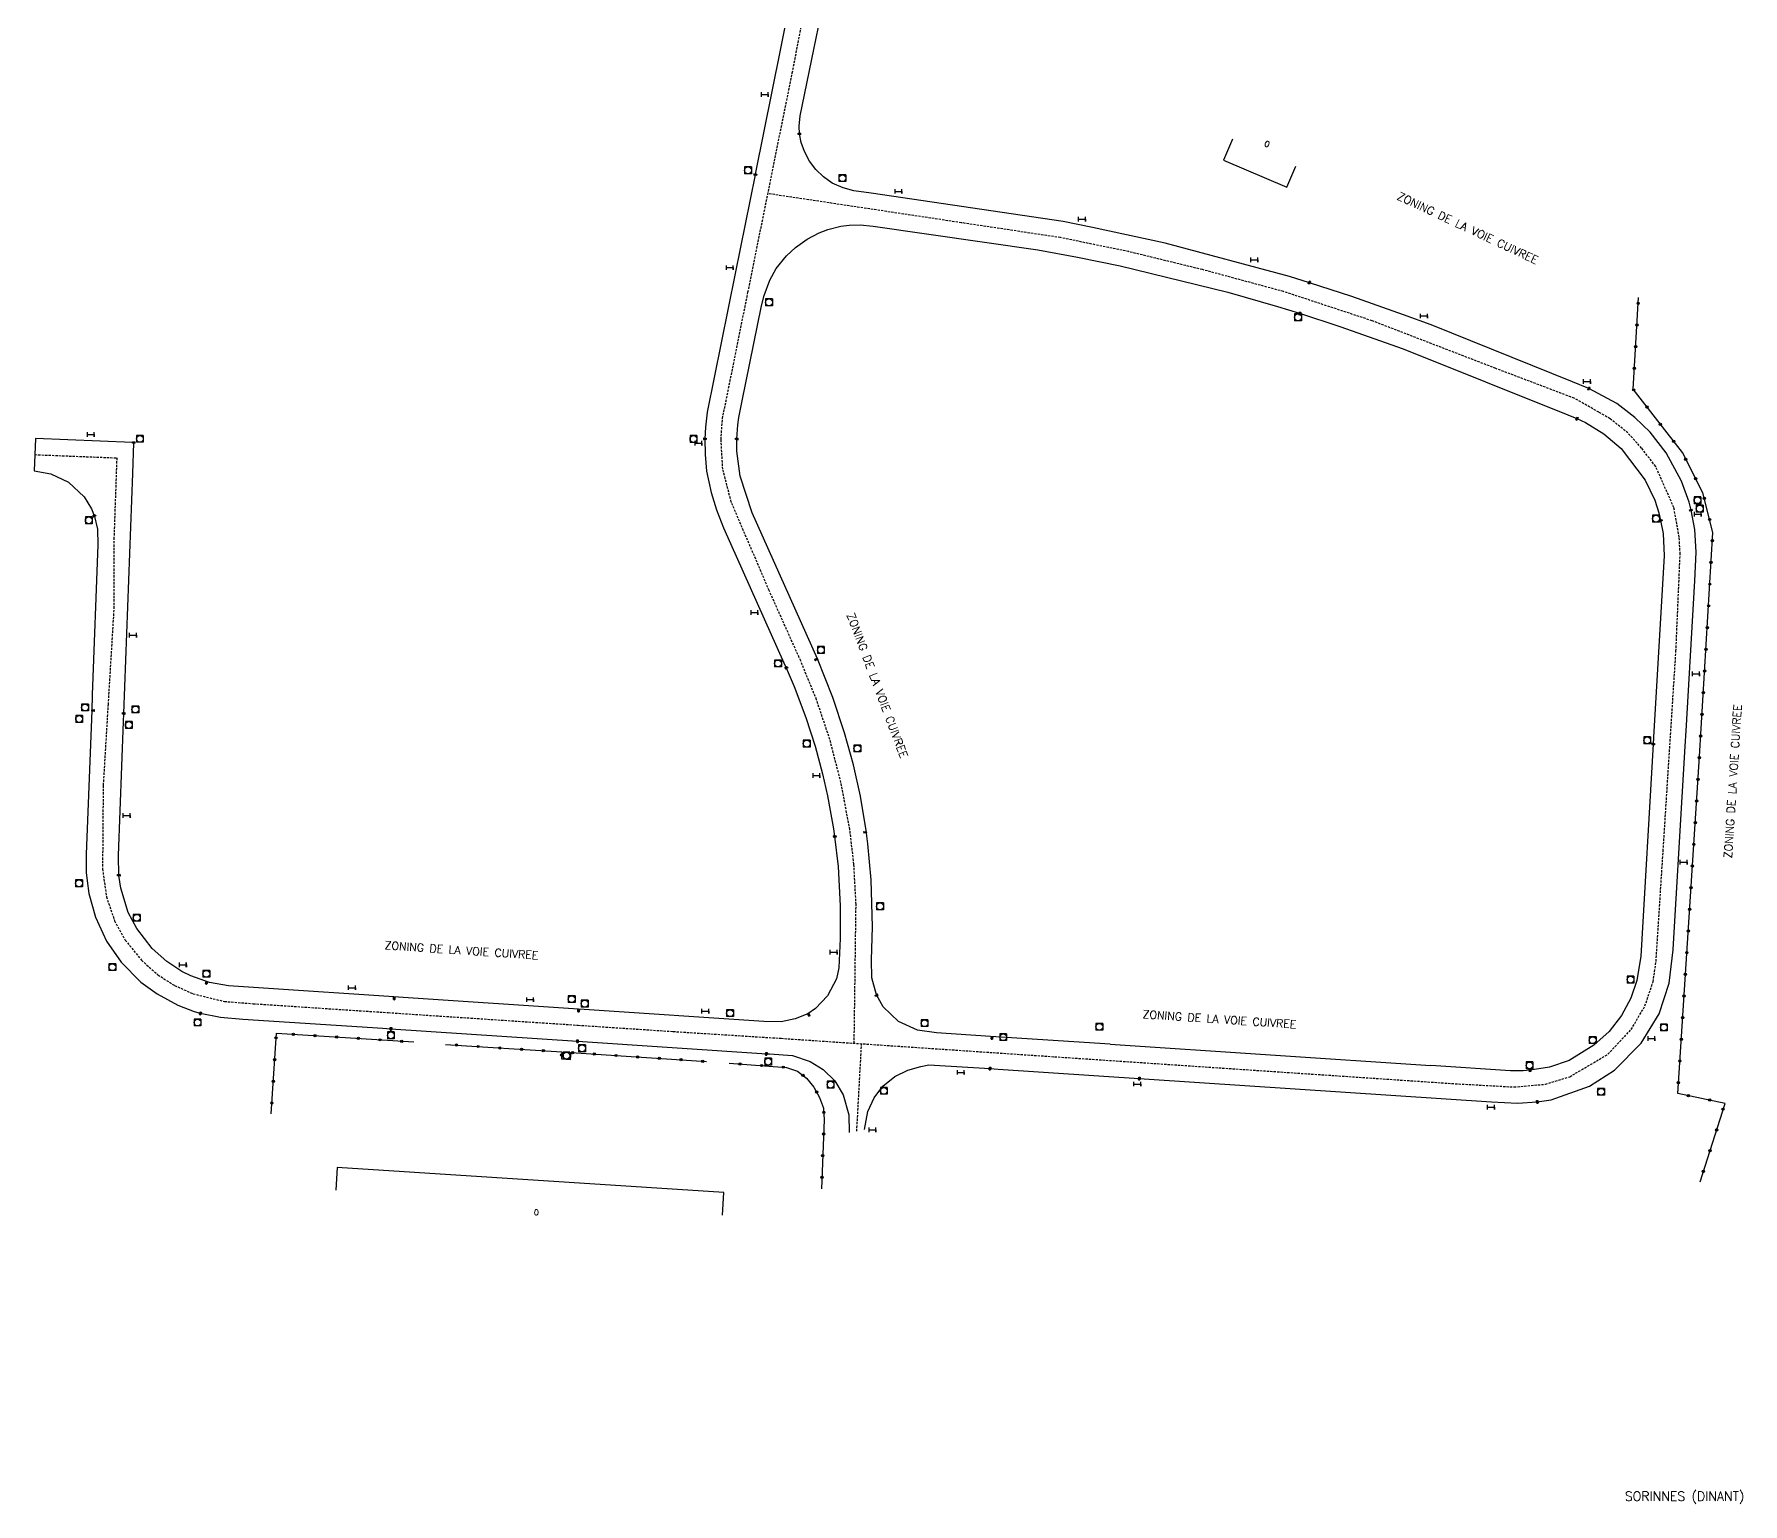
# Model space of a CAD drawing. Header units: millimetres. Extents: x 192397 to 193000, y 105263 to 105988.
# Drawn here: x 192608.6 to 192982.2, y 105263 to 105584.4 of the extents above; entities that cross this region are included whole.
import ezdxf
from ezdxf.enums import TextEntityAlignment as Align

# ---------------------------------------------------------------- set-up
doc = ezdxf.new("R2010")
doc.units = ezdxf.units.MM
doc.linetypes.add('DASHED', pattern=[0.75, 0.5, -0.25])
doc.layers.get('0').update_dxf_attribs({"linetype": 'CONTINUOUS'})
for name, color, linetype in [('W0001', 6, 'DASHED'), ('W0008', 7, 'CONTINUOUS'), ('W0100', 7, 'CONTINUOUS'), ('W0322', 7, 'CONTINUOUS'), ('W0400', 7, 'CONTINUOUS'), ('W0420', 7, 'CONTINUOUS'), ('W0980', 7, 'CONTINUOUS'), ('W0989', 7, 'CONTINUOUS'), ('W0991', 7, 'CONTINUOUS'), ('W1474', 7, 'CONTINUOUS')]:
    doc.layers.add(name, color=color, linetype=linetype)
doc.styles.get("Standard").update_dxf_attribs({"font": 'romans.shx', "width": 0.85})

# ---------------------------------------------------------------- blocks, each defined once
blk = doc.blocks.new('T400')
for p, q in [((-0.15, 0.3), (0.15, 0.3)), ((-0.15, -0.25), (-0.15, 0.3)), ((-0.15, 0.15), (0.15, 0.15)), ((-0.15, 0), (0.15, 0)), ((0.15, 0.3), (0.15, -0.25)), ((-0.15, -0.15), (0.15, -0.15)), ((-0.15, -0.25), (-0.15, -0.3)), ((-0.15, -0.3), (0.15, -0.3)), ((0.15, -0.3), (0.15, -0.25))]:
    blk.add_line(p, q)
blk = doc.blocks.new('t322o')
at = {"color": 0, "linetype": 'Continuous'}
for radius in [0.25, 0.15]:
    blk.add_circle((0, 0), radius, dxfattribs=at)
blk = doc.blocks.new('T1474')
at = {"color": 0, "linetype": 'Continuous', "flags": 128}
for points in [[(-0.75, -0.5), (-0.75, 0.5)], [(-0.75, 0), (0.75, 0)], [(0.75, 0), (0.75, -0.5), (0.75, 0.5)]]:
    blk.add_lwpolyline(points, dxfattribs=at)
blk = doc.blocks.new('T420')
for p, q in [((0.75, 0.75), (-0.75, 0.75)), ((-0.75, 0.75), (-0.75, -0.75)), ((0.75, 0.75), (0.75, -0.75)), ((0.75, -0.75), (-0.75, -0.75))]:
    blk.add_line(p, q)
blk.add_ellipse((0, 0), major_axis=(-0.53, 0.53), ratio=1, start_param=3.926991, end_param=10.210176)

msp = doc.modelspace()

# ---------------------------------------------------------------- linework, layer by layer
at = {"layer": 'W0001'}
msp.add_line((192788.45, 105344.51), (192789.5, 105363.62), dxfattribs=at)
for points in [[(192787.88, 105363.73), (192788.29, 105394.07), (192787.81, 105402.89), (192786.93, 105410.46), (192784.99, 105420.72), (192782.56, 105430.14), (192779.65, 105438.84), (192776.18, 105447.35), (192769.3, 105462.71), (192761, 105482.06), (192759.15, 105489.26), (192758.76, 105495.74), (192759.09, 105500.35), (192764.66, 105527.95), (192774.34, 105575.91), (192778.73, 105598.28), (192781.67, 105609.98), (192785.55, 105622.25), (192788.08, 105629.16), (192792.56, 105640.31), (192819.62, 105706.32)], [(192608.73, 105492.44), (192626.63, 105491.73), (192626.02, 105474.3), (192626.02, 105459.21), (192624.73, 105437.88), (192623.66, 105420.11), (192623.52, 105401.83), (192624.38, 105395.74), (192626.15, 105390.5), (192628.49, 105386.26), (192632.04, 105381.86), (192635.62, 105378.69), (192639.28, 105376.35), (192643.31, 105374.54), (192650.17, 105372.86), (192656.47, 105372.37), (192686, 105370.42), (192727.5, 105367.67), (192748.3, 105366.29), (192771.89, 105364.8), (192831.71, 105360.77), (192919.3, 105354.87), (192932.16, 105354.16), (192939.03, 105354.76), (192944.35, 105356.4), (192952.7, 105361.31), (192957.79, 105366.75), (192960.79, 105371.87), (192962.57, 105377.14), (192963.22, 105381.63), (192964.77, 105405.75), (192967.57, 105449.47), (192968.49, 105470.72), (192968.29, 105474.38), (192967.12, 105480.86), (192963.14, 105489.87), (192960.06, 105493.85), (192957.08, 105497.19), (192953.2, 105500.3), (192950.68, 105501.73), (192945.34, 105504.77), (192928.17, 105511.29), (192901.15, 105521.71), (192881.76, 105528.11), (192864.04, 105532.9), (192847.94, 105536.83), (192832.97, 105539.9), (192811.31, 105543.16), (192769.02, 105549.52)]]:
    msp.add_lwpolyline(points, dxfattribs=at)
at = {"layer": 'W0008'}
msp.add_line((192843.85, 105363.5), (192913.98, 105358.84), dxfattribs=at)
for points in [[(192790.11, 105344.85), (192790.84, 105348.76), (192792.25, 105351.76), (192794.14, 105354.32), (192796.8, 105356.46), (192799.59, 105357.86), (192802.43, 105358.67), (192804.2, 105359.03), (192817.58, 105358.18), (192819.4, 105358.07), (192927.22, 105350.91), (192932.96, 105350.62), (192937.24, 105350.9), (192940.29, 105351.37), (192948.69, 105354.32), (192954.1, 105357.82), (192959.95, 105363.73), (192963.87, 105370.17), (192966.11, 105376.86), (192967, 105384.18), (192966.99, 105384.22), (192969.59, 105428.69), (192969.81, 105432.07), (192971.7, 105464.87), (192972.01, 105471.15), (192971.71, 105476.04), (192970.89, 105480.28), (192970.43, 105482.04), (192968.82, 105486.63), (192965.4, 105492.86), (192961.9, 105497.36), (192958.59, 105500.57), (192954.62, 105503.59), (192948.53, 105506.87), (192944.93, 105508.35), (192914.03, 105520.8), (192907.98, 105523.02), (192896.67, 105527.02), (192887.41, 105530.04), (192883.05, 105531.38), (192855.88, 105538.71), (192839.99, 105542.15), (192833.56, 105543.39), (192791.6, 105549.6), (192787.81, 105550.15), (192785.46, 105550.77), (192783.09, 105551.84), (192781.18, 105553.19), (192779.5, 105554.78), (192778.1, 105556.65), (192776.99, 105558.74), (192776.32, 105560.68), (192775.94, 105562.6), (192775.85, 105564.29), (192776.07, 105566.56), (192783.55, 105603.04)], [(192775.37, 105599.08), (192766.32, 105554.17), (192766.24, 105553.66), (192761.84, 105532.03), (192755.73, 105501.76), (192755.36, 105498.42), (192755.23, 105495.9), (192755.27, 105492.47), (192755.61, 105488.81), (192756.61, 105484.13), (192757.75, 105480.4), (192759.29, 105476.45), (192772.53, 105446.93), (192773.02, 105445.85), (192774.79, 105441.73), (192777.33, 105434.94), (192779.33, 105428.68), (192780.96, 105422.65), (192782.07, 105417.81), (192783.36, 105410.64), (192783.6, 105408.93), (192784.36, 105402.39), (192784.83, 105393.8), (192784.85, 105386.62), (192784.5, 105380.21), (192783.99, 105377.84), (192782.07, 105374.07), (192779.42, 105371.3), (192777.72, 105370.16), (192774.97, 105369.05), (192771.9, 105368.4), (192768.16, 105368.48), (192728.82, 105371.12), (192727.62, 105371.18), (192689.23, 105373.74), (192687.21, 105373.86), (192658.7, 105375.75), (192651.05, 105376.31), (192646.9, 105377.04), (192642.84, 105378.46), (192642.84, 105378.46), (192642.84, 105378.46), (192640.83, 105379.43), (192637.57, 105381.59), (192634.34, 105384.45), (192630.99, 105388.78), (192629.12, 105392.33), (192627.51, 105397.6), (192627.11, 105400.4), (192627.02, 105404.78), (192628.1, 105434.06), (192628.18, 105435.84), (192630.11, 105488.34), (192630.38, 105495.06), (192630.08, 105495.09), (192608.89, 105495.95), (192608.57, 105488.93), (192612.24, 105488.25), (192616.07, 105486.45), (192619.49, 105483.24), (192621.1, 105480.6), (192621.79, 105478.9), (192622.39, 105476.14), (192622.5, 105472.73), (192621.28, 105439.93), (192621.17, 105436.5), (192619.95, 105405.09), (192619.97, 105401.07), (192620.14, 105399.26), (192620.55, 105396.47), (192621.95, 105391.28), (192624.41, 105386.05), (192627.58, 105381.44), (192631.9, 105377.1), (192635.44, 105374.5), (192639.99, 105372.02), (192643.57, 105370.63), (192644.88, 105370.28), (192649.28, 105369.41), (192654.23, 105368.99), (192684.78, 105366.99), (192686.58, 105366.87), (192727.38, 105364.16), (192768.77, 105361.41), (192769.37, 105361.39), (192774.38, 105361.02), (192778.22, 105359.74), (192781.09, 105357.99), (192783.63, 105355.49), (192785.49, 105352.41), (192786.69, 105348.06), (192786.8, 105344.18)], [(192762.21, 105495.47), (192762.23, 105495.87), (192762.44, 105498.95), (192762.67, 105500.58), (192763.37, 105504.18), (192767.58, 105524.96), (192768.17, 105527.24), (192769.4, 105530.58), (192770.84, 105533.12), (192773.1, 105535.94), (192775.05, 105537.77), (192777.59, 105539.57), (192780.24, 105540.97), (192782.14, 105541.68), (192784.98, 105542.37), (192786.79, 105542.63), (192789.21, 105542.71), (192792.05, 105542.44), (192828.01, 105537.21), (192836.74, 105535.62), (192846.02, 105533.71), (192869.57, 105527.96), (192880.48, 105524.83), (192885.28, 105523.36), (192894.06, 105520.48), (192907.94, 105515.58), (192943.95, 105501.16), (192945.91, 105500.33), (192947.79, 105499.47), (192951.77, 105497), (192955.58, 105493.81), (192960.87, 105486.88), (192962.92, 105482.52), (192963.82, 105479.68), (192964.21, 105478.04), (192964.77, 105475.16), (192964.97, 105470.29), (192962.68, 105430.66), (192962.59, 105429.15), (192959.89, 105382.75), (192959.02, 105377.42), (192957.7, 105373.56), (192955.64, 105369.76), (192952.96, 105366.3), (192949.65, 105363.31), (192944.2, 105359.94), (192939.89, 105358.49), (192935.67, 105357.8), (192934.2, 105357.69), (192931.36, 105357.7), (192913.98, 105358.84)], [(192843.85, 105363.5), (192820.03, 105365.06), (192817.7, 105365.21), (192805.85, 105365.97), (192801.73, 105366.55), (192797.55, 105368.47), (192794.2, 105371.68), (192792.73, 105374.28), (192791.73, 105378.04), (192791.68, 105381.95), (192791.9, 105389.21), (192791.61, 105399.46), (192790.89, 105407.34), (192790.5, 105410.27), (192789.24, 105417.79), (192787.7, 105424.63), (192785.79, 105431.59), (192783.24, 105439.35), (192779.83, 105447.78), (192765.56, 105479.7), (192762.95, 105487.76), (192762.25, 105493.2), (192762.21, 105495.47)]]:
    msp.add_lwpolyline(points, dxfattribs=at)
at = {"layer": 'W0100'}
for points in [[(192870.57, 105561.42), (192868.62, 105556.81), (192882.48, 105550.94), (192884.43, 105555.55)], [(192759.05, 105326.12), (192759.38, 105331.11), (192674.82, 105336.58), (192674.5, 105331.59)]]:
    msp.add_lwpolyline(points, dxfattribs=at)
at = {"layer": 'W0322'}
for points in [[(192972.87, 105333.45), (192978.3, 105350.58), (192967.96, 105352.75), (192972.72, 105426.44), (192975.66, 105475.44), (192973.43, 105484.12), (192968.98, 105492.89), (192958.2, 105506.79), (192959.39, 105526.77)], [(192660.39, 105348.31), (192661.54, 105365.93), (192691.58, 105364)], [(192698.55, 105363.47), (192723.95, 105361.82), (192723.86, 105360.28), (192725.87, 105360.14), (192725.99, 105361.69), (192755.57, 105359.73)], [(192760.52, 105359.39), (192773.08, 105358.43), (192775.46, 105357.58), (192777.48, 105356.06), (192779.06, 105354.09), (192780.3, 105351.88), (192781.2, 105349.52), (192781.31, 105347), (192780.73, 105331.85)]]:
    msp.add_lwpolyline(points, dxfattribs=at)

# ---------------------------------------------------------------- block references
for p, rotation in [((192959.31, 105525.53), 86.62056682807665), ((192959.03, 105520.79), 86.62056682807665), ((192958.75, 105516.05), 86.62056682807665), ((192958.47, 105511.31), 86.62056682807665), ((192958.34, 105506.61), 127.7930824496645), ((192961.25, 105502.86), 127.7930824496645), ((192964.16, 105499.1), 127.7930824496645), ((192967.07, 105495.35), 127.7930824496645), ((192969.72, 105491.43), 116.8754013249136), ((192971.87, 105487.19), 116.8754013249136), ((192973.75, 105482.86), 104.4003670341572), ((192974.93, 105478.26), 104.4003670341572), ((192975.55, 105473.6), 86.57112087939585), ((192975.26, 105468.86), 86.57112087939585), ((192974.98, 105464.12), 86.57112087939585), ((192974.7, 105459.38), 86.57112087939585), ((192974.41, 105454.63), 86.57112087939585), ((192974.13, 105449.89), 86.57112087939585), ((192973.84, 105445.15), 86.57112087939585), ((192973.56, 105440.41), 86.57112087939585), ((192973.27, 105435.67), 86.57112087939585), ((192972.99, 105430.93), 86.57112087939585), ((192972.7, 105426.19), 86.30245588205916), ((192972.4, 105421.45), 86.30245588205916), ((192972.09, 105416.71), 86.30245588205916), ((192971.79, 105411.97), 86.30245588205916), ((192971.48, 105407.23), 86.30245588205916), ((192971.17, 105402.49), 86.30245588205916), ((192970.87, 105397.75), 86.30245588205916), ((192970.56, 105393.01), 86.30245588205916), ((192970.25, 105388.26), 86.30245588205916), ((192969.95, 105383.52), 86.30245588205916), ((192969.64, 105378.79), 86.30245588205916), ((192969.33, 105374.04), 86.30245588205916), ((192969.03, 105369.3), 86.30245588205916), ((192665.25, 105365.69), 356.3182334013127), ((192661.47, 105364.9), 86.25673800434252), ((192669.99, 105365.39), 356.3182334013127), ((192674.73, 105365.08), 356.3182334013127), ((192679.47, 105364.78), 356.3182334013127), ((192684.21, 105364.47), 356.3182334013127), ((192688.95, 105364.17), 356.3182334013127), ((192700.92, 105363.31), 356.2869445802162), ((192705.66, 105363.01), 356.2869445802162), ((192710.4, 105362.7), 356.2869445802162), ((192715.14, 105362.39), 356.2869445802162), ((192719.88, 105362.08), 356.2869445802162), ((192968.72, 105364.57), 86.30245588205916), ((192661.16, 105360.16), 86.25673800434252), ((192723.91, 105361.14), 266.9230573883413), ((192726.31, 105361.67), 356.2120850918686), ((192731.05, 105361.35), 356.2120850918686), ((192735.79, 105361.04), 356.2120850918686), ((192740.53, 105360.73), 356.2120850918686), ((192745.27, 105360.41), 356.2120850918686), ((192750.01, 105360.1), 356.2120850918686), ((192754.75, 105359.78), 356.2120850918686), ((192762.89, 105359.21), 355.6546620511864), ((192767.63, 105358.85), 355.6546620511864), ((192772.36, 105358.49), 355.6546620511864), ((192968.42, 105359.82), 86.30245588205916), ((192660.85, 105355.42), 86.25673800434252), ((192776.66, 105356.68), 322.989175992722), ((192968.11, 105355.09), 86.30245588205916), ((192660.54, 105350.68), 86.25673800434252), ((192779.65, 105353.05), 299.1951638404355), ((192970.31, 105352.25), 168.1760763277866), ((192974.96, 105351.28), 168.1760763277866), ((192781.24, 105348.63), 272.4756458421215), ((192977.89, 105349.3), 72.42921178035178), ((192781.19, 105343.89), 267.8191406580023), ((192976.46, 105344.77), 72.42921178035178), ((192975.02, 105340.24), 72.42921178035178), ((192781.01, 105339.14), 267.8191406580023), ((192973.59, 105335.71), 72.42921178035178), ((192780.83, 105334.4), 267.8191406580023)]:
    msp.add_blockref('t322o', p, dxfattribs=dict(at, rotation=rotation))
at = {"layer": 'W0400'}
for p, rotation in [((192775.94, 105562.6), 93.24318876149383), ((192766.24, 105553.66), 260.6000730028891), ((192887.41, 105530.04), 162.9219748920889), ((192885.28, 105523.36), 342.9029697372779), ((192948.53, 105506.87), 157.5916466159651), ((192945.91, 105500.33), 336.9279723311458), ((192630.38, 105495.08), 88.15847013793602), ((192755.23, 105495.9), 267.1036366467757), ((192762.23, 105495.87), 87.65580984987405), ((192621.72, 105479.09), 294.2868263185446), ((192964.21, 105478.04), 283.5485272260313), ((192970.89, 105480.28), 104.7957564356555), ((192779.56, 105447.66), 294.4113877631336), ((192773.02, 105445.85), 294.4113877631336), ((192621.47, 105436.49), 88.15847013793602), ((192628.17, 105435.86), 88.15847013793602), ((192962.59, 105429.15), 266.7853168978688), ((192783.6, 105408.93), 277.9354502716662), ((192790.24, 105409.85), 277.9354502716662), ((192627.11, 105400.5), 93.17317296293302), ((192646.24, 105376.94), 340.9597167123278), ((192687.3, 105373.55), 357.1234605854593), ((192792.77, 105374.19), 116.150654592862), ((192644.93, 105370.27), 348.510459700379), ((192727.62, 105370.87), 357.1234605854593), ((192777.95, 105369.95), 29.92036106037705), ((192686.58, 105366.86), 357.1234605854593), ((192727.38, 105364.16), 357.1234605854593), ((192818.01, 105364.9), 356.4393797809248), ((192768.67, 105361.41), 357.1234605854593), ((192817.58, 105358.18), 356.4393797809248), ((192850.23, 105356.01), 356.7227910104302), ((192935.67, 105357.8), 189.3684259671714), ((192937.24, 105350.9), 6.052190920315397)]:
    msp.add_blockref('T400', p, dxfattribs=dict(at, rotation=rotation))
at = {"layer": 'W0420'}
for p in [(192764.68, 105554.6), (192785.31, 105552.9), (192769.27, 105525.74), (192884.91, 105522.48), (192631.68, 105495.89), (192752.73, 105495.87), (192972.27, 105482.47), (192620.51, 105478.08), (192963.2, 105478.44), (192972.75, 105480.61), (192780.59, 105449.71), (192771.21, 105446.78), (192619.69, 105437.13), (192630.7, 105436.71), (192618.4, 105434.65), (192629.26, 105433.32), (192777.48, 105429.25), (192961.29, 105429.96), (192788.55, 105428.17), (192618.36, 105398.71), (192630.99, 105391.15), (192793.54, 105393.65), (192625.67, 105380.35), (192646.22, 105378.9), (192957.64, 105377.64), (192726.11, 105373.36), (192728.94, 105372.38), (192760.73, 105370.29), (192644.3, 105368.25), (192686.57, 105365.45), (192803.27, 105368.11), (192820.47, 105365.04), (192841.49, 105367.31), (192964.93, 105367.17), (192728.35, 105362.62), (192949.35, 105364.38), (192724.96, 105360.99), (192769.06, 105359.7), (192935.55, 105358.87), (192782.71, 105354.67), (192794.36, 105353.3), (192951.2, 105353.11)]:
    msp.add_blockref('T420', p, dxfattribs=at)
at = {"layer": 'W1474'}
for p in [(192768.35, 105571.22), (192797.57, 105550.02), (192837.71, 105543.92), (192760.69, 105533.34), (192875.36, 105535.04), (192912.48, 105522.77), (192948.12, 105508.43), (192620.96, 105496.84), (192753.84, 105494.95), (192972.35, 105479.43), (192766.09, 105457.94), (192630.19, 105452.97), (192971.97, 105444.52), (192779.64, 105422.25), (192628.8, 105413.51), (192969.26, 105403.33), (192641.09, 105380.88), (192641.11, 105380.87), (192783.4, 105383.65), (192678.06, 105375.87), (192717.04, 105373.26), (192755.35, 105370.72), (192962.23, 105364.75), (192811.19, 105357.36), (192849.8, 105354.8), (192927.12, 105349.72), (192791.89, 105344.78)]:
    msp.add_blockref('T1474', p, dxfattribs=at)

# ---------------------------------------------------------------- texts
at = {"layer": 'W0980'}
msp.add_text('SORINNES (DINANT)', height=2, dxfattribs=at).set_placement((192969.47, 105264.52), align=Align.MIDDLE)
at = {"layer": 'W0989'}
for rotation, p in [(334.8885, (192922.05, 105542)), (290.523, (192792.95, 105441.97)), (86.3357, (192980, 105421)), (356.2039, (192702.02, 105384.04)), (356.1458, (192867.76, 105368.97))]:
    msp.add_text('ZONING DE LA VOIE CUIVREE', height=1.75, rotation=rotation, dxfattribs=at).set_placement(p, align=Align.MIDDLE)
at = {"layer": 'W0991'}
for rotation, p in [(337.0448, (192878.16, 105560.38)), (356.298, (192718.39, 105326.75))]:
    msp.add_text('0', height=1.25, rotation=rotation, dxfattribs=at).set_placement(p, align=Align.MIDDLE)

doc.saveas('drawing.dxf')
